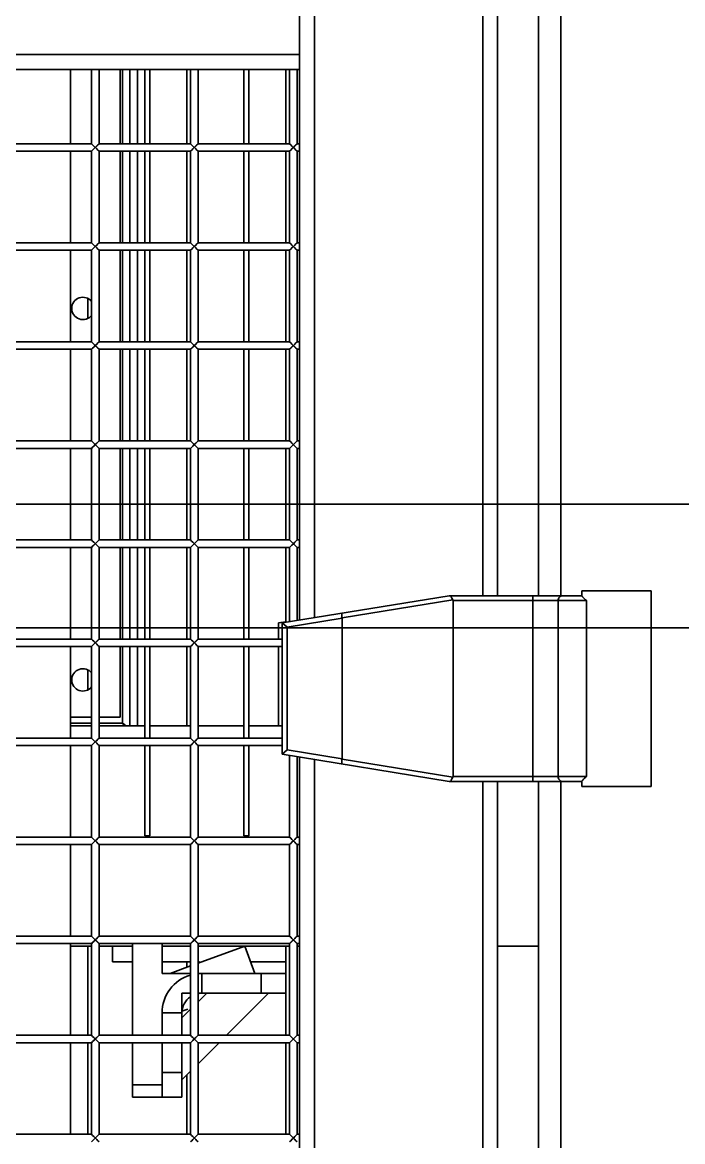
# Model space of a CAD drawing. Header units: millimetres. Extents: x 32496 to 166256, y 3504 to 23939.
# Drawn here: x 72633.5 to 72900.3, y 13026.7 to 13478.7 of the extents above; entities that cross this region are included whole.
import ezdxf

# ---------------------------------------------------------------- set-up
doc = ezdxf.new("R2010")
doc.units = ezdxf.units.MM
doc.layers.get('0').update_dxf_attribs({"lineweight": 35})

# ---------------------------------------------------------------- blocks, each defined once
blk = doc.blocks.new('DRGTJHYTHRTTR')
at = {"color": 7, "linetype": 'Continuous'}
for p, q in [((60371.04, -49682.69), (46149.04, -49682.69)), ((60371.04, -49732.69), (53249.04, -49732.69))]:
    blk.add_line(p, q, dxfattribs=at)
blk = doc.blocks.new('8-1250')
at = {"linetype": 'Continuous'}
for p, q in [((-294.63, -33733.17), (-294.63, -33090.41)), ((-226.63, -33099.29), (-226.63, -33724.29)), ((-220.63, -33724.29), (-220.63, -33099.29)), ((-204.13, -33724.29), (-204.13, -33099.29)), ((-195.13, -33724.29), (-195.13, -33099.29)), ((-300.63, -33511.79), (-300.63, -33311.79)), ((-300.63, -33505.79), (-926.63, -33505.79)), ((-926.63, -33511.79), (-300.63, -33511.79)), ((-393.13, -33541.79), (-393.13, -33511.79)), ((-384.63, -33511.79), (-384.63, -33541.79)), ((-381.63, -33511.79), (-381.63, -33541.79)), ((-373.13, -33541.79), (-373.13, -33511.79)), ((-372.13, -33541.79), (-372.13, -33511.79)), ((-369.13, -33511.79), (-369.13, -33541.79)), ((-366.13, -33541.79), (-366.13, -33511.79)), ((-363.13, -33511.79), (-363.13, -33541.79)), ((-361.13, -33511.79), (-361.13, -33541.79)), ((-346.13, -33511.79), (-346.13, -33541.79)), ((-344.63, -33511.79), (-344.63, -33541.79)), ((-341.63, -33511.79), (-341.63, -33541.79)), ((-323.13, -33511.79), (-323.13, -33541.79)), ((-321.13, -33511.79), (-321.13, -33541.79)), ((-306.13, -33511.79), (-306.13, -33541.79)), ((-304.63, -33511.79), (-304.63, -33541.79)), ((-301.63, -33511.79), (-301.63, -33541.79)), ((-300.63, -33511.79), (-300.63, -33734.31)), ((-421.63, -33541.79), (-384.63, -33541.79)), ((-384.63, -33544.79), (-381.63, -33541.79)), ((-384.63, -33541.79), (-381.63, -33544.79)), ((-381.63, -33541.79), (-344.63, -33541.79)), ((-344.63, -33544.79), (-341.63, -33541.79)), ((-344.63, -33541.79), (-341.63, -33544.79)), ((-341.63, -33541.79), (-304.63, -33541.79)), ((-304.63, -33544.79), (-301.63, -33541.79)), ((-304.63, -33541.79), (-301.63, -33544.79)), ((-301.63, -33541.79), (-300.63, -33541.79)), ((-421.63, -33544.79), (-384.63, -33544.79)), ((-393.13, -33581.79), (-393.13, -33544.79)), ((-384.63, -33544.79), (-384.63, -33581.79)), ((-381.63, -33544.79), (-344.63, -33544.79)), ((-381.63, -33544.79), (-381.63, -33581.79)), ((-373.13, -33581.79), (-373.13, -33544.79)), ((-372.13, -33581.79), (-372.13, -33544.79)), ((-369.13, -33544.79), (-369.13, -33581.79)), ((-366.13, -33581.79), (-366.13, -33544.79)), ((-363.13, -33544.79), (-363.13, -33581.79)), ((-361.13, -33544.79), (-361.13, -33581.79)), ((-346.13, -33544.79), (-346.13, -33581.79)), ((-344.63, -33544.79), (-344.63, -33581.79)), ((-341.63, -33544.79), (-304.63, -33544.79)), ((-341.63, -33544.79), (-341.63, -33581.79)), ((-323.13, -33544.79), (-323.13, -33581.79)), ((-321.13, -33544.79), (-321.13, -33581.79)), ((-306.13, -33544.79), (-306.13, -33581.79)), ((-304.63, -33544.79), (-304.63, -33581.79)), ((-301.63, -33544.79), (-300.63, -33544.79)), ((-301.63, -33544.79), (-301.63, -33581.79)), ((-421.63, -33581.79), (-384.63, -33581.79)), ((-384.63, -33584.79), (-381.63, -33581.79)), ((-384.63, -33581.79), (-381.63, -33584.79)), ((-381.63, -33581.79), (-344.63, -33581.79)), ((-344.63, -33584.79), (-341.63, -33581.79)), ((-344.63, -33581.79), (-341.63, -33584.79)), ((-341.63, -33581.79), (-304.63, -33581.79)), ((-304.63, -33584.79), (-301.63, -33581.79)), ((-304.63, -33581.79), (-301.63, -33584.79)), ((-301.63, -33581.79), (-300.63, -33581.79)), ((-421.63, -33584.79), (-384.63, -33584.79)), ((-393.13, -33621.79), (-393.13, -33584.79)), ((-384.63, -33584.79), (-384.63, -33621.79)), ((-381.63, -33584.79), (-344.63, -33584.79)), ((-381.63, -33584.79), (-381.63, -33621.79)), ((-373.13, -33621.79), (-373.13, -33584.79)), ((-372.13, -33621.79), (-372.13, -33584.79)), ((-369.13, -33584.79), (-369.13, -33621.79)), ((-366.13, -33621.79), (-366.13, -33584.79)), ((-363.13, -33584.79), (-363.13, -33621.79)), ((-361.13, -33584.79), (-361.13, -33621.79)), ((-346.13, -33584.79), (-346.13, -33621.79)), ((-344.63, -33584.79), (-344.63, -33621.79)), ((-341.63, -33584.79), (-304.63, -33584.79)), ((-341.63, -33584.79), (-341.63, -33621.79)), ((-323.13, -33584.79), (-323.13, -33621.79)), ((-321.13, -33584.79), (-321.13, -33621.79)), ((-306.13, -33584.79), (-306.13, -33621.79)), ((-304.63, -33584.79), (-304.63, -33621.79)), ((-301.63, -33584.79), (-300.63, -33584.79)), ((-301.63, -33584.79), (-301.63, -33621.79)), ((-386.13, -33604.45), (-386.13, -33612.12)), ((-421.63, -33621.79), (-384.63, -33621.79)), ((-384.63, -33624.79), (-381.63, -33621.79)), ((-384.63, -33621.79), (-381.63, -33624.79)), ((-381.63, -33621.79), (-344.63, -33621.79)), ((-344.63, -33624.79), (-341.63, -33621.79)), ((-344.63, -33621.79), (-341.63, -33624.79)), ((-341.63, -33621.79), (-304.63, -33621.79)), ((-304.63, -33624.79), (-301.63, -33621.79)), ((-304.63, -33621.79), (-301.63, -33624.79)), ((-301.63, -33621.79), (-300.63, -33621.79)), ((-421.63, -33624.79), (-384.63, -33624.79)), ((-393.13, -33661.79), (-393.13, -33624.79)), ((-384.63, -33624.79), (-384.63, -33661.79)), ((-381.63, -33624.79), (-344.63, -33624.79)), ((-381.63, -33624.79), (-381.63, -33661.79)), ((-373.13, -33661.79), (-373.13, -33624.79)), ((-372.13, -33661.79), (-372.13, -33624.79)), ((-369.13, -33624.79), (-369.13, -33661.79)), ((-366.13, -33661.79), (-366.13, -33624.79)), ((-363.13, -33624.79), (-363.13, -33661.79)), ((-361.13, -33624.79), (-361.13, -33661.79)), ((-346.13, -33624.79), (-346.13, -33661.79)), ((-344.63, -33624.79), (-344.63, -33661.79)), ((-341.63, -33624.79), (-304.63, -33624.79)), ((-341.63, -33624.79), (-341.63, -33661.79)), ((-323.13, -33624.79), (-323.13, -33661.79)), ((-321.13, -33624.79), (-321.13, -33661.79)), ((-306.13, -33624.79), (-306.13, -33661.79)), ((-304.63, -33624.79), (-304.63, -33661.79)), ((-301.63, -33624.79), (-300.63, -33624.79)), ((-301.63, -33624.79), (-301.63, -33661.79)), ((-421.63, -33661.79), (-384.63, -33661.79)), ((-421.63, -33664.79), (-384.63, -33664.79)), ((-393.13, -33701.79), (-393.13, -33664.79)), ((-384.63, -33661.79), (-381.63, -33664.79)), ((-384.63, -33664.79), (-381.63, -33661.79)), ((-384.63, -33664.79), (-384.63, -33701.79)), ((-381.63, -33661.79), (-344.63, -33661.79)), ((-381.63, -33664.79), (-344.63, -33664.79)), ((-381.63, -33664.79), (-381.63, -33701.79)), ((-373.13, -33701.79), (-373.13, -33664.79)), ((-372.13, -33701.79), (-372.13, -33664.79)), ((-369.13, -33664.79), (-369.13, -33701.79)), ((-366.13, -33701.79), (-366.13, -33664.79)), ((-363.13, -33664.79), (-363.13, -33701.79)), ((-361.13, -33664.79), (-361.13, -33701.79)), ((-346.13, -33664.79), (-346.13, -33701.79)), ((-344.63, -33664.79), (-341.63, -33661.79)), ((-344.63, -33661.79), (-341.63, -33664.79)), ((-344.63, -33664.79), (-344.63, -33701.79)), ((-341.63, -33661.79), (-304.63, -33661.79)), ((-341.63, -33664.79), (-304.63, -33664.79)), ((-341.63, -33664.79), (-341.63, -33701.79)), ((-323.13, -33664.79), (-323.13, -33701.79)), ((-321.13, -33664.79), (-321.13, -33701.79)), ((-306.13, -33664.79), (-306.13, -33701.79)), ((-304.63, -33664.79), (-301.63, -33661.79)), ((-304.63, -33661.79), (-301.63, -33664.79)), ((-304.63, -33664.79), (-304.63, -33701.79)), ((-301.63, -33661.79), (-300.63, -33661.79)), ((-301.63, -33664.79), (-300.63, -33664.79)), ((-301.63, -33664.79), (-301.63, -33701.79)), ((-421.63, -33701.79), (-384.63, -33701.79)), ((-421.63, -33704.79), (-384.63, -33704.79)), ((-393.13, -33741.79), (-393.13, -33704.79)), ((-384.63, -33701.79), (-381.63, -33704.79)), ((-384.63, -33704.79), (-381.63, -33701.79)), ((-384.63, -33704.79), (-384.63, -33741.79)), ((-381.63, -33701.79), (-344.63, -33701.79)), ((-381.63, -33704.79), (-344.63, -33704.79)), ((-381.63, -33704.79), (-381.63, -33741.79)), ((-373.13, -33741.79), (-373.13, -33704.79)), ((-372.13, -33741.79), (-372.13, -33704.79)), ((-369.13, -33704.79), (-369.13, -33741.79)), ((-366.13, -33741.79), (-366.13, -33704.79)), ((-363.13, -33704.79), (-363.13, -33741.79)), ((-361.13, -33704.79), (-361.13, -33741.79)), ((-346.13, -33704.79), (-346.13, -33741.79)), ((-344.63, -33701.79), (-341.63, -33704.79)), ((-344.63, -33704.79), (-341.63, -33701.79)), ((-344.63, -33704.79), (-344.63, -33741.79)), ((-341.63, -33701.79), (-304.63, -33701.79)), ((-341.63, -33704.79), (-304.63, -33704.79)), ((-341.63, -33704.79), (-341.63, -33741.79)), ((-323.13, -33704.79), (-323.13, -33741.79)), ((-321.13, -33704.79), (-321.13, -33741.79)), ((-306.13, -33704.79), (-306.13, -33735.04)), ((-304.63, -33704.79), (-301.63, -33701.79)), ((-304.63, -33701.79), (-301.63, -33704.79)), ((-304.63, -33704.79), (-304.63, -33734.8)), ((-301.63, -33701.79), (-300.63, -33701.79)), ((-301.63, -33704.79), (-300.63, -33704.79)), ((-301.63, -33704.79), (-301.63, -33734.31)), ((-186.63, -33722.29), (-158.63, -33722.29)), ((-186.63, -33724.29), (-186.63, -33722.29)), ((-158.63, -33801.29), (-158.63, -33722.29)), ((-307.63, -33735.29), (-240.13, -33724.29)), ((-238.71, -33726.01), (-283.43, -33733.29)), ((-240.13, -33724.29), (-186.63, -33724.29)), ((-238.63, -33726.29), (-184.66, -33726.29)), ((-238.63, -33726.29), (-238.63, -33797.29)), ((-206.45, -33724.29), (-206.45, -33799.29)), ((-196.14, -33797.29), (-196.14, -33726.29)), ((-184.66, -33726.29), (-184.66, -33797.29)), ((-306.13, -33734.8), (-309.13, -33735.29)), ((-309.13, -33735.29), (-309.13, -33741.79)), ((-307.63, -33735.29), (-305.63, -33736.99)), ((-307.63, -33735.29), (-307.63, -33788.29)), ((-283.43, -33733.37), (-305.63, -33736.99)), ((-305.63, -33786.59), (-305.63, -33736.99)), ((-283.43, -33733.37), (-283.43, -33790.21)), ((-421.63, -33741.79), (-384.63, -33741.79)), ((-384.63, -33741.79), (-381.63, -33744.79)), ((-384.63, -33744.79), (-381.63, -33741.79)), ((-381.63, -33741.79), (-344.63, -33741.79)), ((-344.63, -33741.79), (-341.63, -33744.79)), ((-344.63, -33744.79), (-341.63, -33741.79)), ((-341.63, -33741.79), (-307.63, -33741.79)), ((-421.63, -33744.79), (-384.63, -33744.79)), ((-393.13, -33781.79), (-393.13, -33744.79)), ((-384.63, -33744.79), (-384.63, -33781.79)), ((-381.63, -33744.79), (-344.63, -33744.79)), ((-381.63, -33744.79), (-381.63, -33781.79)), ((-373.13, -33773.29), (-373.13, -33744.79)), ((-372.13, -33775.79), (-372.13, -33744.79)), ((-369.13, -33744.79), (-369.13, -33776.79)), ((-366.13, -33776.79), (-366.13, -33744.79)), ((-363.13, -33744.79), (-363.13, -33781.79)), ((-361.13, -33744.79), (-361.13, -33781.79)), ((-346.13, -33744.79), (-346.13, -33776.79)), ((-344.63, -33744.79), (-344.63, -33781.79)), ((-341.63, -33744.79), (-307.63, -33744.79)), ((-341.63, -33744.79), (-341.63, -33781.79)), ((-323.13, -33744.79), (-323.13, -33781.79)), ((-321.13, -33744.79), (-321.13, -33781.79)), ((-309.13, -33744.79), (-309.13, -33776.79)), ((-386.13, -33754.45), (-386.13, -33762.12)), ((-393.13, -33773.29), (-384.63, -33773.29)), ((-381.63, -33773.29), (-373.13, -33773.29)), ((-393.13, -33775.79), (-384.63, -33775.79)), ((-393.13, -33776.79), (-384.63, -33776.79)), ((-381.63, -33775.79), (-372.13, -33775.79)), ((-381.63, -33776.79), (-363.13, -33776.79)), ((-361.13, -33776.79), (-344.63, -33776.79)), ((-341.63, -33776.79), (-323.13, -33776.79)), ((-321.13, -33776.79), (-307.63, -33776.79)), ((-421.63, -33781.79), (-384.63, -33781.79)), ((-384.63, -33781.79), (-381.63, -33784.79)), ((-384.63, -33784.79), (-381.63, -33781.79)), ((-381.63, -33781.79), (-344.63, -33781.79)), ((-344.63, -33781.79), (-341.63, -33784.79)), ((-344.63, -33784.79), (-341.63, -33781.79)), ((-341.63, -33781.79), (-307.63, -33781.79)), ((-421.63, -33784.79), (-384.63, -33784.79)), ((-393.13, -33821.79), (-393.13, -33784.79)), ((-384.63, -33784.79), (-384.63, -33821.79)), ((-381.63, -33784.79), (-344.63, -33784.79)), ((-381.63, -33784.79), (-381.63, -33821.79)), ((-363.13, -33784.79), (-363.13, -33821.29)), ((-361.13, -33784.79), (-361.13, -33821.29)), ((-344.63, -33784.79), (-344.63, -33821.79)), ((-341.63, -33784.79), (-307.63, -33784.79)), ((-341.63, -33784.79), (-341.63, -33821.79)), ((-323.13, -33784.79), (-323.13, -33821.29)), ((-321.13, -33784.79), (-321.13, -33821.29)), ((-307.63, -33788.29), (-305.63, -33786.59)), ((-305.63, -33786.59), (-283.43, -33790.21)), ((-307.63, -33788.29), (-240.13, -33799.29)), ((-304.63, -33788.78), (-304.63, -33821.79)), ((-301.63, -33789.27), (-301.63, -33821.79)), ((-300.63, -33789.43), (-300.63, -34414.79)), ((-294.63, -34433.17), (-294.63, -33790.41)), ((-283.43, -33790.28), (-238.71, -33797.57)), ((-240.13, -33799.29), (-186.63, -33799.29)), ((-184.66, -33797.29), (-238.63, -33797.29)), ((-226.63, -33799.29), (-226.63, -34424.29)), ((-220.63, -34424.29), (-220.63, -33799.29)), ((-204.13, -34424.29), (-204.13, -33799.29)), ((-195.13, -34424.29), (-195.13, -33799.29)), ((-186.63, -33799.29), (-186.63, -33801.29)), ((-158.63, -33801.29), (-186.63, -33801.29)), ((-421.63, -33821.79), (-384.63, -33821.79)), ((-384.63, -33821.79), (-381.63, -33824.79)), ((-384.63, -33824.79), (-381.63, -33821.79)), ((-381.63, -33821.79), (-344.63, -33821.79)), ((-363.13, -33821.29), (-361.13, -33821.29)), ((-344.63, -33821.79), (-341.63, -33824.79)), ((-344.63, -33824.79), (-341.63, -33821.79)), ((-341.63, -33821.79), (-304.63, -33821.79)), ((-323.13, -33821.29), (-321.13, -33821.29)), ((-304.63, -33821.79), (-301.63, -33824.79)), ((-304.63, -33824.79), (-301.63, -33821.79)), ((-301.63, -33821.79), (-300.63, -33821.79)), ((-421.63, -33824.79), (-384.63, -33824.79)), ((-393.13, -33861.79), (-393.13, -33824.79)), ((-384.63, -33824.79), (-384.63, -33861.79)), ((-381.63, -33824.79), (-344.63, -33824.79)), ((-381.63, -33824.79), (-381.63, -33861.79)), ((-344.63, -33824.79), (-344.63, -33861.79)), ((-341.63, -33824.79), (-304.63, -33824.79)), ((-341.63, -33824.79), (-341.63, -33861.79)), ((-304.63, -33824.79), (-304.63, -33861.79)), ((-301.63, -33824.79), (-300.63, -33824.79)), ((-301.63, -33824.79), (-301.63, -33861.79)), ((-421.63, -33861.79), (-384.63, -33861.79)), ((-384.63, -33861.79), (-381.63, -33864.79)), ((-384.63, -33864.79), (-381.63, -33861.79)), ((-381.63, -33861.79), (-344.63, -33861.79)), ((-344.63, -33861.79), (-341.63, -33864.79)), ((-344.63, -33864.79), (-341.63, -33861.79)), ((-341.63, -33861.79), (-304.63, -33861.79)), ((-304.63, -33861.79), (-301.63, -33864.79)), ((-304.63, -33864.79), (-301.63, -33861.79)), ((-301.63, -33861.79), (-300.63, -33861.79)), ((-421.63, -33864.79), (-384.63, -33864.79)), ((-393.13, -33901.79), (-393.13, -33864.79)), ((-393.13, -33865.79), (-384.63, -33865.79)), ((-386.13, -33865.79), (-386.13, -33901.79)), ((-384.63, -33864.79), (-384.63, -33901.79)), ((-381.63, -33864.79), (-344.63, -33864.79)), ((-381.63, -33864.79), (-381.63, -33901.79)), ((-381.63, -33865.79), (-368.13, -33865.79)), ((-376.13, -33865.79), (-376.13, -33872.09)), ((-368.13, -33901.79), (-368.13, -33864.79)), ((-356.13, -33876.79), (-356.13, -33864.79)), ((-356.13, -33865.79), (-344.63, -33865.79)), ((-344.63, -33864.79), (-344.63, -33901.79)), ((-341.63, -33864.79), (-304.63, -33864.79)), ((-341.63, -33864.79), (-341.63, -33901.79)), ((-341.63, -33872.67), (-322.71, -33865.78)), ((-341.63, -33865.79), (-304.63, -33865.79)), ((-322.71, -33865.78), (-318.71, -33876.79)), ((-306.13, -33872.09), (-306.13, -33866.09)), ((-304.63, -33864.79), (-304.63, -33901.79)), ((-301.63, -33864.79), (-300.63, -33864.79)), ((-301.63, -33864.79), (-301.63, -33901.79)), ((-301.63, -33865.79), (-300.63, -33865.79)), ((-220.63, -33865.79), (-204.13, -33865.79)), ((-368.13, -33872.09), (-376.13, -33872.09)), ((-344.63, -33872.09), (-356.13, -33872.09)), ((-346.13, -33872.09), (-346.13, -33874.31)), ((-341.03, -33872.09), (-341.63, -33872.09)), ((-306.13, -33872.09), (-320.42, -33872.09)), ((-306.13, -33872.09), (-306.13, -33876.79)), ((-356.13, -33876.79), (-344.63, -33876.79)), ((-352.95, -33876.79), (-344.63, -33873.76)), ((-341.63, -33876.79), (-306.13, -33876.79)), ((-340.13, -33884.79), (-340.13, -33876.79)), ((-316.13, -33884.79), (-316.13, -33876.79)), ((-306.13, -33876.79), (-306.13, -33884.79)), ((-344.63, -33884.79), (-348.13, -33884.79)), ((-348.13, -33884.79), (-348.13, -33901.79)), ((-306.13, -33884.79), (-341.63, -33884.79)), ((-341.63, -33888.29), (-338.13, -33884.79)), ((-313.13, -33884.79), (-330.13, -33901.79)), ((-306.13, -33884.79), (-306.13, -33901.79)), ((-348.13, -33892.79), (-356.13, -33892.79)), ((-356.13, -33901.79), (-356.13, -33892.79)), ((-345.79, -33891.21), (-348.13, -33892.06)), ((-348.13, -33894.79), (-344.63, -33891.29)), ((-421.63, -33901.79), (-384.63, -33901.79)), ((-384.63, -33901.79), (-381.63, -33904.79)), ((-384.63, -33904.79), (-381.63, -33901.79)), ((-381.63, -33901.79), (-344.63, -33901.79)), ((-344.63, -33901.79), (-341.63, -33904.79)), ((-344.63, -33904.79), (-341.63, -33901.79)), ((-341.63, -33901.79), (-304.63, -33901.79)), ((-304.63, -33901.79), (-301.63, -33904.79)), ((-304.63, -33904.79), (-301.63, -33901.79)), ((-301.63, -33901.79), (-300.63, -33901.79)), ((-421.63, -33904.79), (-384.63, -33904.79)), ((-393.13, -33941.79), (-393.13, -33904.79)), ((-386.13, -33904.79), (-386.13, -33941.79)), ((-384.63, -33904.79), (-384.63, -33941.79)), ((-381.63, -33904.79), (-344.63, -33904.79)), ((-381.63, -33904.79), (-381.63, -33941.79)), ((-368.13, -33926.79), (-368.13, -33904.79)), ((-356.13, -33926.79), (-356.13, -33904.79)), ((-348.13, -33904.79), (-348.13, -33926.79)), ((-344.63, -33904.79), (-344.63, -33941.79)), ((-341.63, -33904.79), (-304.63, -33904.79)), ((-341.63, -33904.79), (-341.63, -33941.79)), ((-333.13, -33904.79), (-341.63, -33913.29)), ((-306.13, -33904.79), (-306.13, -33941.79)), ((-304.63, -33904.79), (-304.63, -33941.79)), ((-301.63, -33904.79), (-300.63, -33904.79)), ((-301.63, -33904.79), (-301.63, -33941.79)), ((-356.13, -33916.79), (-348.13, -33916.79)), ((-344.63, -33916.29), (-348.13, -33919.79)), ((-346.13, -33917.79), (-346.13, -33941.79)), ((-368.13, -33921.79), (-356.13, -33921.79)), ((-348.13, -33926.79), (-368.13, -33926.79)), ((-421.63, -33941.79), (-384.63, -33941.79)), ((-384.63, -33941.79), (-381.63, -33944.79)), ((-384.63, -33944.79), (-381.63, -33941.79)), ((-381.63, -33941.79), (-344.63, -33941.79)), ((-344.63, -33941.79), (-341.63, -33944.79)), ((-344.63, -33944.79), (-341.63, -33941.79)), ((-341.63, -33941.79), (-304.63, -33941.79)), ((-304.63, -33941.79), (-301.63, -33944.79)), ((-304.63, -33944.79), (-301.63, -33941.79)), ((-301.63, -33941.79), (-300.63, -33941.79))]:
    blk.add_line(p, q, dxfattribs=at)
for points in [[(-384.63, -33541.79), (-384.2, -33542.22), (-383.71, -33542.71), (-382.54, -33543.88)], [(-383.13, -33543.29), (-382.54, -33542.7), (-382.07, -33542.23), (-381.74, -33541.9)], [(-344.63, -33541.79), (-344.2, -33542.22), (-343.71, -33542.71), (-342.54, -33543.88)], [(-343.13, -33543.29), (-342.54, -33542.7), (-342.07, -33542.23), (-341.74, -33541.9)], [(-304.63, -33541.79), (-304.2, -33542.22), (-303.71, -33542.71), (-302.54, -33543.88)], [(-303.13, -33543.29), (-302.54, -33542.7), (-302.07, -33542.23), (-301.74, -33541.9)], [(-383.13, -33543.29), (-383.72, -33543.88), (-384.19, -33544.35), (-384.51, -33544.67)], [(-381.74, -33544.67), (-382.07, -33544.35), (-382.54, -33543.88)], [(-343.13, -33543.29), (-343.72, -33543.88), (-344.19, -33544.35), (-344.51, -33544.67)], [(-341.74, -33544.67), (-342.07, -33544.35), (-342.54, -33543.88)], [(-303.13, -33543.29), (-303.72, -33543.88), (-304.19, -33544.35), (-304.51, -33544.67)], [(-301.74, -33544.67), (-302.07, -33544.35), (-302.54, -33543.88)], [(-384.63, -33581.79), (-384.2, -33582.22), (-383.71, -33582.71), (-382.54, -33583.88)], [(-383.13, -33583.29), (-383.72, -33583.88), (-384.19, -33584.35), (-384.51, -33584.67)], [(-383.13, -33583.29), (-382.54, -33582.7), (-382.07, -33582.23), (-381.74, -33581.9)], [(-344.63, -33581.79), (-344.2, -33582.22), (-343.71, -33582.71), (-342.54, -33583.88)], [(-343.13, -33583.29), (-343.72, -33583.88), (-344.19, -33584.35), (-344.51, -33584.67)], [(-343.13, -33583.29), (-342.54, -33582.7), (-342.07, -33582.23), (-341.74, -33581.9)], [(-304.63, -33581.79), (-304.2, -33582.22), (-303.71, -33582.71), (-302.54, -33583.88)], [(-303.13, -33583.29), (-303.72, -33583.88), (-304.19, -33584.35), (-304.51, -33584.67)], [(-303.13, -33583.29), (-302.54, -33582.7), (-302.07, -33582.23), (-301.74, -33581.9)], [(-381.74, -33584.67), (-382.07, -33584.35), (-382.54, -33583.88)], [(-341.74, -33584.67), (-342.07, -33584.35), (-342.54, -33583.88)], [(-301.74, -33584.67), (-302.07, -33584.35), (-302.54, -33583.88)], [(-384.63, -33621.79), (-384.2, -33622.22), (-383.71, -33622.71), (-382.54, -33623.88)], [(-383.13, -33623.29), (-383.72, -33623.88), (-384.19, -33624.35), (-384.51, -33624.67)], [(-383.13, -33623.29), (-382.54, -33622.7), (-382.07, -33622.23), (-381.74, -33621.9)], [(-381.74, -33624.67), (-382.07, -33624.35), (-382.54, -33623.88)], [(-344.63, -33621.79), (-344.2, -33622.22), (-343.71, -33622.71), (-342.54, -33623.88)], [(-343.13, -33623.29), (-343.72, -33623.88), (-344.19, -33624.35), (-344.51, -33624.67)], [(-343.13, -33623.29), (-342.54, -33622.7), (-342.07, -33622.23), (-341.74, -33621.9)], [(-341.74, -33624.67), (-342.07, -33624.35), (-342.54, -33623.88)], [(-304.63, -33621.79), (-304.2, -33622.22), (-303.71, -33622.71), (-302.54, -33623.88)], [(-303.13, -33623.29), (-303.72, -33623.88), (-304.19, -33624.35), (-304.51, -33624.67)], [(-303.13, -33623.29), (-302.54, -33622.7), (-302.07, -33622.23), (-301.74, -33621.9)], [(-301.74, -33624.67), (-302.07, -33624.35), (-302.54, -33623.88)], [(-384.63, -33661.79), (-384.2, -33662.22), (-383.71, -33662.71), (-382.54, -33663.88)], [(-383.13, -33663.29), (-383.72, -33663.88), (-384.19, -33664.35), (-384.51, -33664.67)], [(-383.13, -33663.29), (-382.54, -33662.7), (-382.07, -33662.23), (-381.74, -33661.9)], [(-381.74, -33664.67), (-382.07, -33664.35), (-382.54, -33663.88)], [(-344.63, -33661.79), (-344.2, -33662.22), (-343.71, -33662.71), (-342.54, -33663.88)], [(-343.13, -33663.29), (-343.72, -33663.88), (-344.19, -33664.35), (-344.51, -33664.67)], [(-343.13, -33663.29), (-342.54, -33662.7), (-342.07, -33662.23), (-341.74, -33661.9)], [(-341.74, -33664.67), (-342.07, -33664.35), (-342.54, -33663.88)], [(-304.63, -33661.79), (-304.2, -33662.22), (-303.71, -33662.71), (-302.54, -33663.88)], [(-303.13, -33663.29), (-303.72, -33663.88), (-304.19, -33664.35), (-304.51, -33664.67)], [(-303.13, -33663.29), (-302.54, -33662.7), (-302.07, -33662.23), (-301.74, -33661.9)], [(-301.74, -33664.67), (-302.07, -33664.35), (-302.54, -33663.88)], [(-384.63, -33701.79), (-384.2, -33702.22), (-383.71, -33702.71), (-382.54, -33703.88)], [(-383.13, -33703.29), (-383.72, -33703.88), (-384.19, -33704.35), (-384.51, -33704.67)], [(-383.13, -33703.29), (-382.54, -33702.7), (-382.07, -33702.23), (-381.74, -33701.9)], [(-381.74, -33704.67), (-382.07, -33704.35), (-382.54, -33703.88)], [(-344.63, -33701.79), (-344.2, -33702.22), (-343.71, -33702.71), (-342.54, -33703.88)], [(-343.13, -33703.29), (-343.72, -33703.88), (-344.19, -33704.35), (-344.51, -33704.67)], [(-343.13, -33703.29), (-342.54, -33702.7), (-342.07, -33702.23), (-341.74, -33701.9)], [(-341.74, -33704.67), (-342.07, -33704.35), (-342.54, -33703.88)], [(-304.63, -33701.79), (-304.2, -33702.22), (-303.71, -33702.71), (-302.54, -33703.88)], [(-303.13, -33703.29), (-303.72, -33703.88), (-304.19, -33704.35), (-304.51, -33704.67)], [(-303.13, -33703.29), (-302.54, -33702.7), (-302.07, -33702.23), (-301.74, -33701.9)], [(-301.74, -33704.67), (-302.07, -33704.35), (-302.54, -33703.88)], [(-384.63, -33741.79), (-384.2, -33742.22), (-383.71, -33742.71), (-382.54, -33743.88)], [(-383.13, -33743.29), (-382.54, -33742.7), (-382.07, -33742.23), (-381.74, -33741.9)], [(-344.63, -33741.79), (-344.2, -33742.22), (-343.71, -33742.71), (-342.54, -33743.88)], [(-343.13, -33743.29), (-342.54, -33742.7), (-342.07, -33742.23), (-341.74, -33741.9)], [(-383.13, -33743.29), (-383.72, -33743.88), (-384.19, -33744.35), (-384.51, -33744.67)], [(-381.74, -33744.67), (-382.07, -33744.35), (-382.54, -33743.88)], [(-343.13, -33743.29), (-343.72, -33743.88), (-344.19, -33744.35), (-344.51, -33744.67)], [(-341.74, -33744.67), (-342.07, -33744.35), (-342.54, -33743.88)], [(-384.63, -33781.79), (-384.2, -33782.22), (-383.71, -33782.71), (-382.54, -33783.88)], [(-383.13, -33783.29), (-382.54, -33782.7), (-382.07, -33782.23), (-381.74, -33781.9)], [(-344.63, -33781.79), (-344.2, -33782.22), (-343.71, -33782.71), (-342.54, -33783.88)], [(-343.13, -33783.29), (-342.54, -33782.7), (-342.07, -33782.23), (-341.74, -33781.9)], [(-383.13, -33783.29), (-383.72, -33783.88), (-384.19, -33784.35), (-384.51, -33784.67)], [(-381.74, -33784.67), (-382.07, -33784.35), (-382.54, -33783.88)], [(-343.13, -33783.29), (-343.72, -33783.88), (-344.19, -33784.35), (-344.51, -33784.67)], [(-341.74, -33784.67), (-342.07, -33784.35), (-342.54, -33783.88)], [(-384.63, -33821.79), (-384.2, -33822.22), (-383.71, -33822.71), (-382.54, -33823.88)], [(-383.13, -33823.29), (-383.72, -33823.88), (-384.19, -33824.35), (-384.51, -33824.67)], [(-383.13, -33823.29), (-382.54, -33822.7), (-382.07, -33822.23), (-381.74, -33821.9)], [(-344.63, -33821.79), (-344.2, -33822.22), (-343.71, -33822.71), (-342.54, -33823.88)], [(-343.13, -33823.29), (-343.72, -33823.88), (-344.19, -33824.35), (-344.51, -33824.67)], [(-343.13, -33823.29), (-342.54, -33822.7), (-342.07, -33822.23), (-341.74, -33821.9)], [(-304.63, -33821.79), (-304.2, -33822.22), (-303.71, -33822.71), (-302.54, -33823.88)], [(-303.13, -33823.29), (-303.72, -33823.88), (-304.19, -33824.35), (-304.51, -33824.67)], [(-303.13, -33823.29), (-302.54, -33822.7), (-302.07, -33822.23), (-301.74, -33821.9)], [(-381.74, -33824.67), (-382.07, -33824.35), (-382.54, -33823.88)], [(-341.74, -33824.67), (-342.07, -33824.35), (-342.54, -33823.88)], [(-301.74, -33824.67), (-302.07, -33824.35), (-302.54, -33823.88)], [(-384.63, -33861.79), (-384.2, -33862.22), (-383.71, -33862.71), (-382.54, -33863.88)], [(-383.13, -33863.29), (-383.72, -33863.88), (-384.19, -33864.35), (-384.51, -33864.67)], [(-383.13, -33863.29), (-382.54, -33862.7), (-382.07, -33862.23), (-381.74, -33861.9)], [(-381.74, -33864.67), (-382.07, -33864.35), (-382.54, -33863.88)], [(-344.63, -33861.79), (-344.2, -33862.22), (-343.71, -33862.71), (-342.54, -33863.88)], [(-343.13, -33863.29), (-343.72, -33863.88), (-344.19, -33864.35), (-344.51, -33864.67)], [(-343.13, -33863.29), (-342.54, -33862.7), (-342.07, -33862.23), (-341.74, -33861.9)], [(-341.74, -33864.67), (-342.07, -33864.35), (-342.54, -33863.88)], [(-304.63, -33861.79), (-304.2, -33862.22), (-303.71, -33862.71), (-302.54, -33863.88)], [(-303.13, -33863.29), (-303.72, -33863.88), (-304.19, -33864.35), (-304.51, -33864.67)], [(-303.13, -33863.29), (-302.54, -33862.7), (-302.07, -33862.23), (-301.74, -33861.9)], [(-301.74, -33864.67), (-302.07, -33864.35), (-302.54, -33863.88)], [(-384.63, -33901.79), (-384.2, -33902.22), (-383.71, -33902.71), (-382.54, -33903.88)], [(-383.13, -33903.29), (-383.72, -33903.88), (-384.19, -33904.35), (-384.51, -33904.67)], [(-383.13, -33903.29), (-382.54, -33902.7), (-382.07, -33902.23), (-381.74, -33901.9)], [(-381.74, -33904.67), (-382.07, -33904.35), (-382.54, -33903.88)], [(-344.63, -33901.79), (-344.2, -33902.22), (-343.71, -33902.71), (-342.54, -33903.88)], [(-343.13, -33903.29), (-343.72, -33903.88), (-344.19, -33904.35), (-344.51, -33904.67)], [(-343.13, -33903.29), (-342.54, -33902.7), (-342.07, -33902.23), (-341.74, -33901.9)], [(-341.74, -33904.67), (-342.07, -33904.35), (-342.54, -33903.88)], [(-304.63, -33901.79), (-304.2, -33902.22), (-303.71, -33902.71), (-302.54, -33903.88)], [(-303.13, -33903.29), (-303.72, -33903.88), (-304.19, -33904.35), (-304.51, -33904.67)], [(-303.13, -33903.29), (-302.54, -33902.7), (-302.07, -33902.23), (-301.74, -33901.9)], [(-301.74, -33904.67), (-302.07, -33904.35), (-302.54, -33903.88)], [(-384.63, -33941.79), (-384.2, -33942.22), (-383.71, -33942.71), (-382.54, -33943.88)], [(-383.13, -33943.29), (-383.72, -33943.88), (-384.19, -33944.35), (-384.51, -33944.67)], [(-383.13, -33943.29), (-382.54, -33942.7), (-382.07, -33942.23), (-381.74, -33941.9)], [(-381.74, -33944.67), (-382.07, -33944.35), (-382.54, -33943.88)], [(-344.63, -33941.79), (-344.2, -33942.22), (-343.71, -33942.71), (-342.54, -33943.88)], [(-343.13, -33943.29), (-343.72, -33943.88), (-344.19, -33944.35), (-344.51, -33944.67)], [(-343.13, -33943.29), (-342.54, -33942.7), (-342.07, -33942.23), (-341.74, -33941.9)], [(-341.74, -33944.67), (-342.07, -33944.35), (-342.54, -33943.88)], [(-304.63, -33941.79), (-304.2, -33942.22), (-303.71, -33942.71), (-302.54, -33943.88)], [(-303.13, -33943.29), (-303.72, -33943.88), (-304.19, -33944.35), (-304.51, -33944.67)], [(-303.13, -33943.29), (-302.54, -33942.7), (-302.07, -33942.23), (-301.74, -33941.9)], [(-301.74, -33944.67), (-302.07, -33944.35), (-302.54, -33943.88)]]:
    blk.add_lwpolyline(points, dxfattribs=at)
for centre, radius, start, end in [((-388.13, -33608.29), 4.5, 38.2987, 321.6246), ((-388.13, -33758.29), 4.5, 38.2987, 321.6246), ((-340.13, -33892.79), 16, 106.7224, 180), ((-340.13, -33892.79), 16, 90, 95.7257), ((-340.13, -33892.79), 8, 124.9861, 180), ((-340.13, -33892.79), 8, 90, 101.7846)]:
    blk.add_arc(centre, radius, start, end, dxfattribs=at)
for centre, major_axis, ratio, start_param, end_param in [((-246.77, -33726.29), (8.15, 0), 0.245536, 0, 0.141711), ((-291.57, -33734.7), (8.14, 1.41), 0.241938, -0.041927, -0.003565), ((-291.57, -33788.88), (8.14, -1.41), 0.241938, 0.003565, 0.041927), ((-246.77, -33797.29), (8.15, 0), 0.245536, -0.141711, 0)]:
    blk.add_ellipse(centre, major_axis=major_axis, ratio=ratio, start_param=start_param, end_param=end_param, dxfattribs=at)
for points, knots in [([(-239.98, -33724.29), (-239.91, -33724.29), (-239.77, -33724.3), (-239.58, -33724.4), (-239.44, -33724.56), (-239.25, -33724.88), (-239.03, -33725.38), (-238.83, -33725.79), (-238.71, -33726.01)], [0, 0, 0, 0, 0.095491, 0.181572, 0.27513, 0.386659, 0.667027, 1, 1, 1, 1]), ([(-196.14, -33726.29), (-196.14, -33726.03), (-196.05, -33725.52), (-195.68, -33724.86), (-195.11, -33724.4), (-194.65, -33724.29), (-194.42, -33724.29)], [0, 0, 0, 0, 0.267215, 0.524636, 0.767656, 1, 1, 1, 1]), ([(-184.66, -33726.29), (-184.81, -33726.18), (-185.09, -33725.96), (-185.48, -33725.62), (-185.82, -33725.3), (-186.1, -33725.01), (-186.29, -33724.78), (-186.42, -33724.61), (-186.49, -33724.51), (-186.55, -33724.43), (-186.59, -33724.37), (-186.61, -33724.33), (-186.62, -33724.31), (-186.62, -33724.3), (-186.63, -33724.29), (-186.63, -33724.29)], [0, 0, 0, 0, 0.198275, 0.380694, 0.545565, 0.690776, 0.813479, 0.865244, 0.909841, 0.946555, 0.974535, 0.984937, 0.992762, 0.997839, 1, 1, 1, 1]), ([(-283.51, -33731.36), (-283.53, -33731.36), (-283.55, -33731.4), (-283.56, -33731.45), (-283.58, -33731.55), (-283.59, -33731.71), (-283.58, -33732.06), (-283.53, -33732.6), (-283.47, -33733.05), (-283.43, -33733.29)], [0, 0, 0, 0, 0.029584, 0.055175, 0.088913, 0.180604, 0.302705, 0.62104, 1, 1, 1, 1]), ([(-283.51, -33792.22), (-283.53, -33792.22), (-283.55, -33792.18), (-283.56, -33792.12), (-283.58, -33792.03), (-283.59, -33791.86), (-283.58, -33791.52), (-283.53, -33790.98), (-283.47, -33790.53), (-283.43, -33790.28)], [0, 0, 0, 0, 0.029584, 0.055174, 0.088913, 0.180604, 0.302705, 0.62104, 1, 1, 1, 1]), ([(-238.71, -33797.57), (-238.83, -33797.79), (-239.03, -33798.2), (-239.25, -33798.7), (-239.44, -33799.01), (-239.58, -33799.18), (-239.77, -33799.28), (-239.91, -33799.29), (-239.98, -33799.29)], [0, 0, 0, 0, 0.332942, 0.613322, 0.724857, 0.81841, 0.904497, 1, 1, 1, 1]), ([(-194.42, -33799.29), (-194.65, -33799.29), (-195.11, -33799.18), (-195.68, -33798.72), (-196.05, -33798.06), (-196.14, -33797.55), (-196.14, -33797.29)], [0, 0, 0, 0, 0.232344, 0.475364, 0.732785, 1, 1, 1, 1]), ([(-186.63, -33799.29), (-186.63, -33799.29), (-186.62, -33799.28), (-186.62, -33799.27), (-186.61, -33799.25), (-186.59, -33799.21), (-186.55, -33799.15), (-186.49, -33799.07), (-186.42, -33798.97), (-186.29, -33798.8), (-186.1, -33798.57), (-185.82, -33798.28), (-185.48, -33797.96), (-185.09, -33797.62), (-184.81, -33797.4), (-184.66, -33797.29)], [0, 0, 0, 0, 0.002161, 0.007238, 0.015063, 0.025465, 0.053445, 0.090159, 0.134756, 0.186521, 0.309224, 0.454435, 0.619306, 0.801725, 1, 1, 1, 1])]:
    blk.add_open_spline(points, degree=3, knots=knots, dxfattribs=at)
for points in [[(-370.63, -33776.79), (-371.11, -33776.43), (-371.62, -33776.11), (-372.13, -33775.79)], [(-372.13, -33775.79), (-371.91, -33776.13), (-371.69, -33776.48), (-371.46, -33776.82)]]:
    blk.add_open_spline(points, degree=3, dxfattribs=at)

msp = doc.modelspace()

# ---------------------------------------------------------------- block references
at = {"color": 6}
msp.add_blockref('8-1250', (73046.131, 46971.457), dxfattribs=at)
msp.add_blockref('DRGTJHYTHRTTR', (17920.951, 62966.819))

doc.saveas('drawing.dxf')
